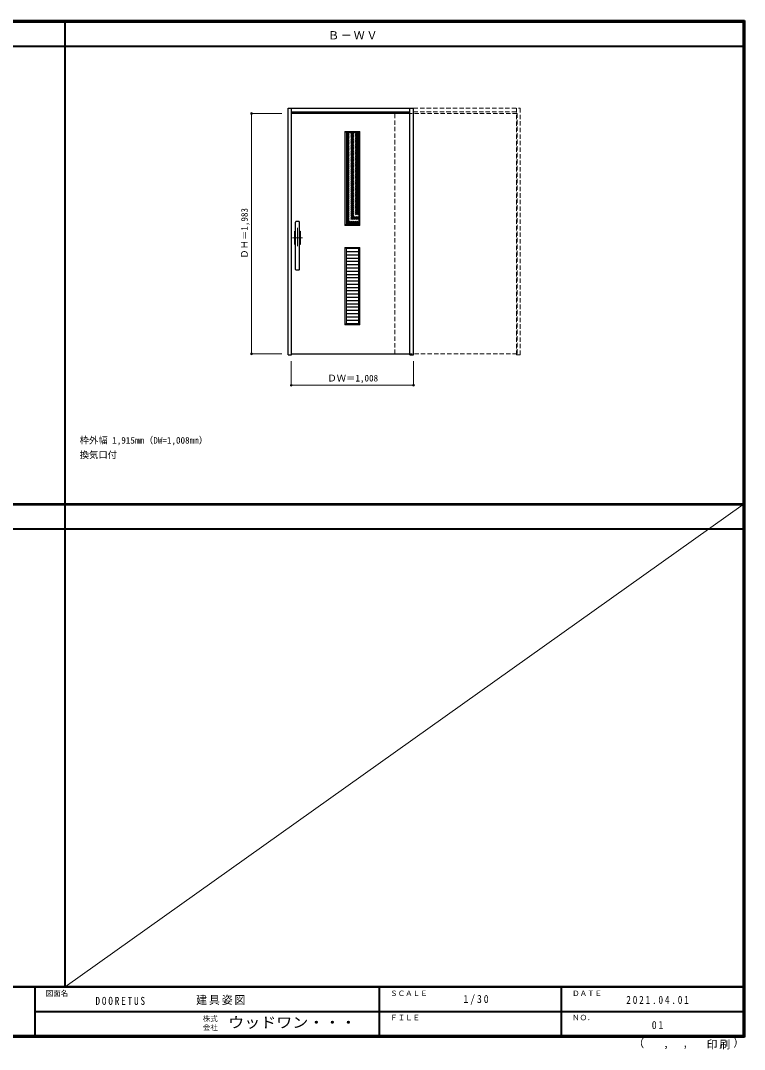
# Model space of a CAD drawing. Units: millimetres, scale not verified. Extents: x -6000 to 5700, y -4307 to 4175.
# Drawn here: x -267 to 5700, y -4307 to 4175 of the extents above; entities that cross this region are included whole.
import ezdxf
from ezdxf.enums import TextEntityAlignment as Align

# ---------------------------------------------------------------- set-up
doc = ezdxf.new("R2010")
doc.units = ezdxf.units.MM
doc.header["$LTSCALE"] = 30
doc.header["$PDMODE"] = 32
doc.header["$PDSIZE"] = 15
doc.linetypes.add('CHAIN1', pattern=[8, 5, -1, 1, -1])
doc.linetypes.add('DASHED1', pattern=[1.8, 1.2, -0.6])
for name, color, linetype, lineweight in [('0-1_通り芯', 4, 'CHAIN1', 9), ('0-2_扉', 4, 'DASHED1', 9), ('0-3_仕上げ', 3, 'Continuous', 25), ('0-4_枠', 3, 'Continuous', 25), ('0-B_寸法', 4, 'Continuous', 9), ('0-C_ハッチ', 4, 'DASHED1', 9), ('0-D_ﾊﾞｰ引き手', 3, 'Continuous', 25), ('F-1_枠', 6, 'Continuous', 40), ('F-A_文字', 7, 'Continuous', 18)]:
    doc.layers.add(name, color=color, linetype=linetype, lineweight=lineweight)
doc.layers.add('0-A_文字', color=7, linetype='Continuous')
doc.styles.add('ＭＳ ゴシック', font='')
doc.styles.get('ＭＳ ゴシック').set_extended_font_data('MS Gothic')

msp = doc.modelspace()

# ---------------------------------------------------------------- linework, layer by layer
at = {"layer": '0-1_通り芯'}
for p, q in [((2015.5, 2465), (2015.5, 2303)), ((1974.5, 2384), (2056.5, 2384))]:
    msp.add_line(p, q, dxfattribs=at)
at = {"layer": '0-2_扉'}
for p, q in [((1967.5, 3409.5), (1964.5, 3409.5)), ((1964.5, 1426.5), (1964.5, 3409.5)), ((3825.5, 3409.5), (2817.5, 3409.5)), ((2817.5, 1426.5), (2817.5, 3409.5)), ((2972.5, 3409.5), (2972.5, 1426.5)), ((3825.5, 3409.5), (3825.5, 1426.5)), ((1967.5, 1426.5), (1964.5, 1426.5)), ((2817.5, 1426.5), (3825.5, 1426.5))]:
    msp.add_line(p, q, dxfattribs=at)
at = {"layer": '0-2_扉', "color": 3, "linetype": 'Continuous', "lineweight": 25}
for p, q in [((2942.5, 3409.5), (1967.5, 3409.5)), ((1967.5, 1426.5), (2942.5, 1426.5))]:
    msp.add_line(p, q, dxfattribs=at)
at = {"layer": '0-3_仕上げ', "color": 7, "lineweight": 18}
for p, q in [((2406, 3261.5), (2416, 3251.5)), ((2406, 3261.5), (2531, 3261.5)), ((2531, 3261.5), (2521, 3251.5)), ((2531, 3261.5), (2531, 2486.5)), ((2416, 2496.5), (2406, 2486.5)), ((2521, 2496.5), (2531, 2486.5)), ((2406, 2305.5), (2406, 1666.5)), ((2406, 2305.5), (2416, 2295.5)), ((2406, 2305.5), (2531, 2305.5)), ((2531, 2305.5), (2521, 2295.5)), ((2531, 2305.5), (2531, 1666.5)), ((2416, 1676.5), (2406, 1666.5)), ((2406, 1666.5), (2531, 1666.5)), ((2521, 1676.5), (2531, 1666.5))]:
    msp.add_line(p, q, dxfattribs=at)
at = {"layer": '0-3_仕上げ'}
for p, q in [((2416, 3251.5), (2521, 3251.5)), ((2416, 3251.5), (2416, 2496.5)), ((2521, 3251.5), (2521, 2496.5)), ((2416, 2496.5), (2521, 2496.5)), ((2416, 2295.5), (2416, 1676.5)), ((2521, 2295.5), (2416, 2295.5)), ((2521, 1676.5), (2521, 2295.5)), ((2521, 2268.59), (2416, 2268.59)), ((2521, 2241.67), (2416, 2241.67)), ((2521, 2214.76), (2416, 2214.76)), ((2521, 2187.85), (2416, 2187.85)), ((2521, 2160.93), (2416, 2160.93)), ((2521, 2134.02), (2416, 2134.02)), ((2521, 2107.11), (2416, 2107.11)), ((2521, 2080.2), (2416, 2080.2)), ((2521, 2053.28), (2416, 2053.28)), ((2521, 2026.37), (2416, 2026.37)), ((2521, 1999.46), (2416, 1999.46)), ((2521, 1972.54), (2416, 1972.54)), ((2521, 1945.63), (2416, 1945.63)), ((2521, 1918.72), (2416, 1918.72)), ((2521, 1891.8), (2416, 1891.8)), ((2521, 1864.89), (2416, 1864.89)), ((2521, 1837.98), (2416, 1837.98)), ((2521, 1811.07), (2416, 1811.07)), ((2521, 1784.15), (2416, 1784.15)), ((2521, 1757.24), (2416, 1757.24)), ((2521, 1730.33), (2416, 1730.33)), ((2521, 1703.41), (2416, 1703.41)), ((2416, 1676.5), (2521, 1676.5))]:
    msp.add_line(p, q, dxfattribs=at)
at = {"layer": '0-3_仕上げ', "color": 7, "lineweight": 18}
msp.add_lwpolyline([(2531, 2486.5), (2406, 2486.5), (2406, 3261.5)], dxfattribs=at)
at = {"layer": '0-4_枠'}
for p, q in [((1937.5, 1418), (1937.5, 3453)), ((1937.5, 3453), (2972.5, 3453)), ((1967.5, 1418), (1967.5, 3453)), ((1967.5, 3423), (2942.5, 3423)), ((2942.5, 1418), (2942.5, 3453)), ((2972.5, 1418), (2972.5, 3453)), ((1937.5, 1418), (1967.5, 1418)), ((2942.5, 1418), (2972.5, 1418))]:
    msp.add_line(p, q, dxfattribs=at)
at = {"layer": '0-4_枠', "color": 4, "linetype": 'DASHED1', "lineweight": 9}
for p, q in [((2972.5, 3453), (3852.5, 3453)), ((2972.5, 3423), (3822.5, 3423)), ((3822.5, 1418), (3822.5, 3453)), ((3852.5, 3453), (3852.5, 1418)), ((3822.5, 1418), (3852.5, 1418))]:
    msp.add_line(p, q, dxfattribs=at)
at = {"layer": '0-B_寸法'}
for p, q in [((1637.5, 3409.5), (1887.5, 3409.5)), ((1637.5, 1426.5), (1637.5, 3409.5)), ((1637.5, 1426.5), (1887.5, 1426.5)), ((1964.5, 1168), (1964.5, 1368)), ((2972.5, 1168), (2972.5, 1368)), ((1964.5, 1168), (2972.5, 1168))]:
    msp.add_line(p, q, dxfattribs=at)
at = {"layer": '0-B_寸法', "color": 7}
for p in [(1637.5, 3409.5), (1637.5, 1426.5), (1964.5, 1168), (2972.5, 1168)]:
    msp.add_point(p, dxfattribs=at)
at = {"layer": '0-C_ハッチ'}
for p, q in [((2416, 3147.5), (2520, 3251.5)), ((2416, 3157.4), (2510.1, 3251.5)), ((2416, 3167.3), (2500.2, 3251.5)), ((2416, 3177.2), (2490.3, 3251.5)), ((2416, 3187.1), (2480.4, 3251.5)), ((2416, 3197), (2470.5, 3251.5)), ((2416, 3206.9), (2460.6, 3251.5)), ((2416, 3216.8), (2450.7, 3251.5)), ((2416, 3226.7), (2440.8, 3251.5)), ((2416, 3236.6), (2430.9, 3251.5)), ((2416, 3246.5), (2421, 3251.5)), ((2416, 3137.6), (2521, 3242.6)), ((2416, 3127.7), (2521, 3232.7)), ((2416, 3117.8), (2521, 3222.8)), ((2416, 3107.9), (2521, 3212.9)), ((2416, 3098), (2521, 3203)), ((2416, 3088.1), (2521, 3193.1)), ((2416, 3078.2), (2521, 3183.2)), ((2416, 3068.3), (2521, 3173.3)), ((2416, 3058.4), (2521, 3163.4)), ((2416, 3048.51), (2521, 3153.5)), ((2416, 3038.61), (2521, 3143.61)), ((2416, 3028.71), (2521, 3133.71)), ((2416, 3018.81), (2521, 3123.81)), ((2416, 3008.91), (2521, 3113.91)), ((2416, 2999.01), (2521, 3104.01)), ((2416, 2989.11), (2521, 3094.11)), ((2416, 2979.21), (2521, 3084.21)), ((2416, 2969.31), (2521, 3074.31)), ((2416, 2959.41), (2521, 3064.41)), ((2416, 2949.51), (2521, 3054.51)), ((2416, 2939.61), (2521, 3044.61)), ((2416, 2929.71), (2521, 3034.71)), ((2416, 2919.81), (2521, 3024.81)), ((2416, 2909.91), (2521, 3014.91)), ((2416, 2900.01), (2521, 3005.01)), ((2416, 2890.11), (2521, 2995.11)), ((2416, 2880.21), (2521, 2985.21)), ((2416, 2870.31), (2521, 2975.31)), ((2416, 2860.41), (2521, 2965.41)), ((2416, 2850.52), (2521, 2955.52)), ((2416, 2840.62), (2521, 2945.62)), ((2416, 2830.72), (2521, 2935.72)), ((2416, 2820.82), (2521, 2925.82)), ((2416, 2810.92), (2521, 2915.92)), ((2416, 2801.02), (2521, 2906.02)), ((2416, 2791.12), (2521, 2896.12)), ((2416, 2781.22), (2521, 2886.22)), ((2416, 2771.32), (2521, 2876.32)), ((2416, 2761.42), (2521, 2866.42)), ((2416, 2751.52), (2521, 2856.52)), ((2416, 2741.62), (2521, 2846.62)), ((2416, 2731.72), (2521, 2836.72)), ((2416, 2721.82), (2521, 2826.82)), ((2416, 2711.92), (2521, 2816.92)), ((2416, 2702.02), (2521, 2807.02)), ((2416, 2692.12), (2521, 2797.12)), ((2416, 2682.22), (2521, 2787.22)), ((2416, 2672.32), (2521, 2777.32)), ((2416, 2662.42), (2521, 2767.42)), ((2416, 2652.53), (2521, 2757.53)), ((2416, 2642.63), (2521, 2747.63)), ((2416, 2632.73), (2521, 2737.73)), ((2416, 2622.83), (2521, 2727.83)), ((2416, 2612.93), (2521, 2717.93)), ((2416, 2603.03), (2521, 2708.03)), ((2416, 2593.13), (2521, 2698.13)), ((2416, 2583.23), (2521, 2688.23)), ((2416, 2573.33), (2521, 2678.33)), ((2416, 2563.43), (2521, 2668.43)), ((2416, 2553.53), (2521, 2658.53)), ((2416, 2543.63), (2521, 2648.63)), ((2416, 2533.73), (2521, 2638.73)), ((2416, 2523.83), (2521, 2628.83)), ((2416, 2513.93), (2521, 2618.93)), ((2416, 2504.03), (2521, 2609.03)), ((2418.37, 2496.5), (2521, 2599.13)), ((2428.27, 2496.5), (2521, 2589.23)), ((2438.17, 2496.5), (2521, 2579.33)), ((2448.06, 2496.5), (2521, 2569.43)), ((2457.96, 2496.5), (2521, 2559.54)), ((2467.86, 2496.5), (2521, 2549.64)), ((2477.76, 2496.5), (2521, 2539.74)), ((2487.66, 2496.5), (2521, 2529.84)), ((2497.56, 2496.5), (2521, 2519.94)), ((2507.46, 2496.5), (2521, 2510.04)), ((2517.36, 2496.5), (2521, 2500.14))]:
    msp.add_line(p, q, dxfattribs=at)
at = {"layer": '0-D_ﾊﾞｰ引き手'}
for p, q in [((1999.5, 2124), (1999.5, 2514)), ((2026.5, 2519), (2004.5, 2519)), ((2031.5, 2124), (2031.5, 2514)), ((1994.5, 2329), (1994.5, 2439)), ((1994.5, 2439), (1999.5, 2439)), ((2031.5, 2439), (2036.5, 2439)), ((2036.5, 2439), (2036.5, 2329)), ((1999.5, 2329), (1994.5, 2329)), ((2036.5, 2329), (2031.5, 2329)), ((2004.5, 2119), (2026.5, 2119))]:
    msp.add_line(p, q, dxfattribs=at)
for centre, start, end in [((2004.5, 2514), 90, 180), ((2026.5, 2514), 0, 90), ((2004.5, 2124), 180, 270), ((2026.5, 2124), 270, 0)]:
    msp.add_arc(centre, 5, start, end, dxfattribs=at)
at = {"layer": 'F-1_枠'}
for p, q in [((-6000, 4175), (5700, 4175)), ((-6000, 4170), (5700, 4170)), ((-6000, 4165), (5700, 4165)), ((100, -3790), (100, 4175)), ((5690, 4175), (5690, -4205)), ((5695, 4175), (5695, -4205)), ((5700, 4175), (5700, -4205)), ((-6000, 3965), (5700, 3965)), ((-5990, 190.5), (5690, 190.5)), ((-5990, 187.5), (5690, 187.5)), ((-5990, 184.5), (5690, 184.5)), ((-5990, -15.5), (5690, -15.5)), ((5700, -3790), (-6000, -3790)), ((5700, -3795), (-6000, -3795)), ((-150, -3795), (-150, -4195)), ((2690, -3795), (2690, -4195)), ((4190, -3795), (4190, -4195)), ((-150, -3995), (5690, -3995.01)), ((5700, -4195), (-6000, -4195)), ((5700, -4200), (-6000, -4200)), ((5700, -4205), (-6000, -4205))]:
    msp.add_line(p, q, dxfattribs=at)
at = {"layer": 'F-A_文字'}
msp.add_line((5690, 184.5), (100, -3790), dxfattribs=at)

# ---------------------------------------------------------------- texts
at = {"layer": '0-A_文字', "style": 'ＭＳ ゴシック'}
for s, p in [('枠外幅 1,915mm（DW=1,008mm）', (220, 670.5)), ('換気口付', (220, 550.5))]:
    msp.add_text(s, height=54.99, dxfattribs=at).set_placement(p, align=Align.BOTTOM_LEFT)
at = {"layer": '0-A_文字', "insert": (2268.71, 4020), "char_height": 65.98, "attachment_point": 7, "style": 'ＭＳ ゴシック'}
msp.add_mtext('\\T1.17;Ｂ－ＷＶ', dxfattribs=at)
at = {"layer": '0-B_寸法', "color": 7, "style": 'ＭＳ ゴシック'}
msp.add_text('ＤＨ＝1,983', height=54.99, rotation=90, dxfattribs=at).set_placement((1622.5, 2211.75), align=Align.BOTTOM_LEFT)
msp.add_text('ＤＷ＝1,008', height=54.99, dxfattribs=at).set_placement((2262.25, 1183), align=Align.BOTTOM_LEFT)
at = {"layer": 'F-A_文字', "style": 'ＭＳ ゴシック'}
for s, height, p in [('図面名', 43.99, (-60, -3880)), ('ＳＣＡＬＥ', 43.99, (2780, -3880)), ('ＤＡＴＥ', 43.99, (4280, -3880)), ('株式', 43.99, (1235, -4089)), ('ＦＩＬＥ', 43.99, (2780, -4080)), ('ＮＯ．', 43.99, (4280, -4080)), ('会社', 43.99, (1235, -4161)), ('（', 65.98, (4784.03, -4308.31)), ('）', 65.98, (5608.4, -4304.13)), (',', 65.98, (5031.28, -4308.31)), (',', 65.98, (5190.2, -4305.53))]:
    msp.add_text(s, height=height, dxfattribs=at).set_placement(p, align=Align.BOTTOM_LEFT)
at = {"layer": 'F-A_文字', "style": 'ＭＳ ゴシック', "width": 1.1}
msp.add_text('ウッドワン・・・', height=87.98, dxfattribs=at).set_placement((1445, -4155), align=Align.BOTTOM_LEFT)
at = {"layer": 'F-A_文字', "char_height": 65.98, "attachment_point": 7, "style": 'ＭＳ ゴシック'}
for s, insert in [('\\T1.39;\\W0.85;DOORETUS', (350, -3940.79)), ('\\T1.17;建具姿図', (1180.42, -3940)), ('\\T1.38;\\W0.9;1/30', (3383.75, -3940)), ('\\T1.39;\\W0.85;2021.04.01', (4726.25, -3932.5)), ('\\T1.36;\\W0.9;01', (4936.25, -4140)), ('\\T1.17;印刷', (5388.15, -4306.92))]:
    msp.add_mtext(s, dxfattribs=dict(at, insert=insert))

doc.saveas('drawing.dxf')
